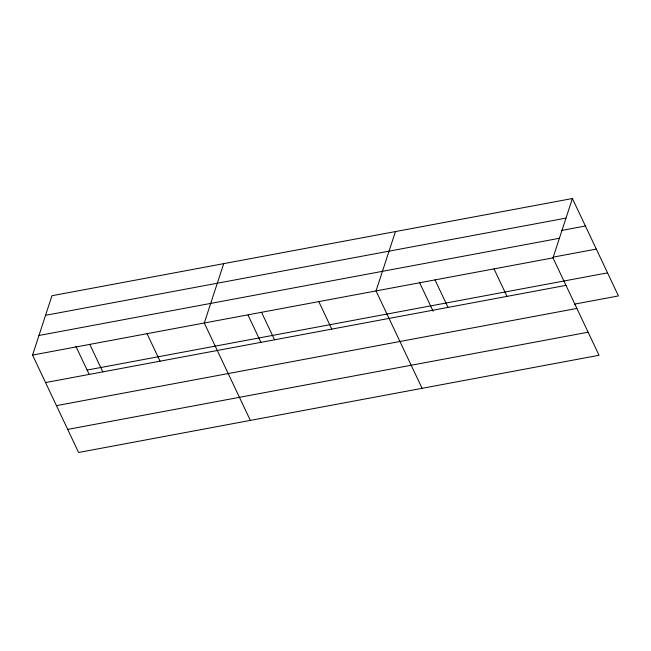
<?xml version="1.0" encoding="UTF-8"?>
<svg xmlns="http://www.w3.org/2000/svg" width="651" height="651" viewBox="0 0 651 651"><rect width="100%" height="100%" fill="white"/><g stroke="black" fill="none" stroke-linecap="round" stroke-linejoin="round"><path stroke-width="0.98" d="M572.408 198.522L552.992 257.869L599.034 355.275L78.592 452.478L32.55 355.072L51.966 295.725L572.408 198.522L618.45 295.928L574.459 304.139M223.708 263.647L204.292 322.994L250.342 420.4M395.458 231.569L376.042 290.916L422.084 388.33M45.562 315.312L565.996 218.101M561.414 230.495L585.404 226.019M38.954 335.485L559.396 238.282M553.317 257.112L596.308 249.089M32.55 355.072L552.992 257.869M87.104 370.061L607.546 272.859M45.546 382.568L565.988 285.366M56.45 405.638L576.892 308.436M67.688 429.408L588.13 332.205M494.003 268.887L507.007 296.384M435.023 279.906L448.018 307.402M419.358 282.135L433.11 311.227M318.795 301.608L331.79 329.105M261.547 312.301L274.543 339.798M248.047 315.125L260.945 342.418M147.045 333.686L160.048 361.183M89.797 344.379L102.793 371.876M75.866 346.291L89.203 374.496"/></g></svg>
